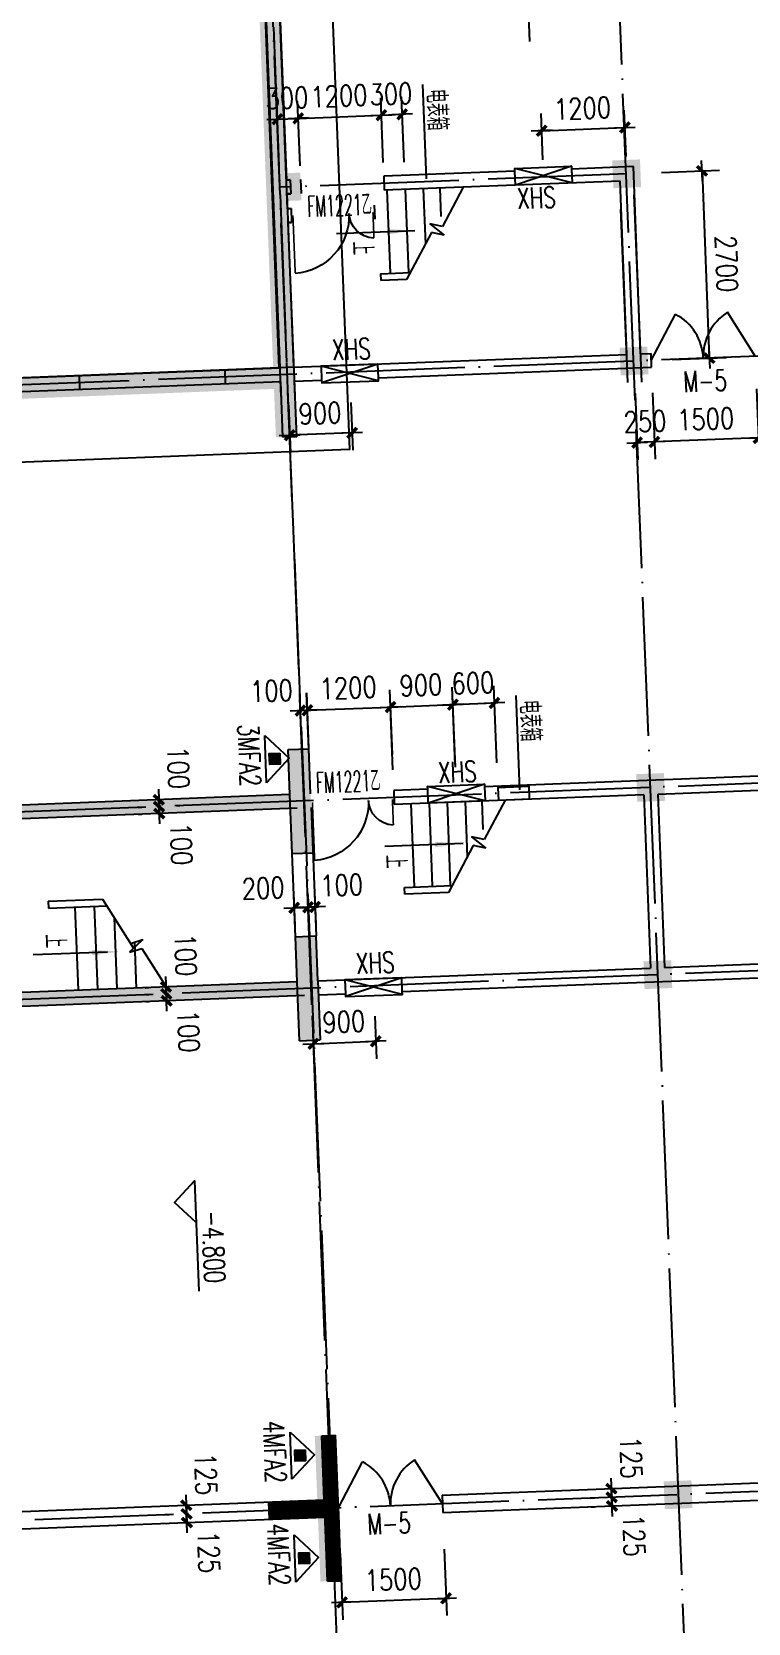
# Model space of a CAD drawing. Extents: x 634182 to 802382, y -1101880 to -864080.
# Drawn here: x 775298 to 785623, y -1045247 to -1022314 of the extents above; entities that cross this region are included whole.
import ezdxf
from ezdxf.enums import TextEntityAlignment as Align

# ---------------------------------------------------------------- set-up
doc = ezdxf.new("R2010")
doc.units = 0
doc.header["$LTSCALE"] = 1000
doc.header["$MEASUREMENT"] = 0
doc.linetypes.add('DOTE', pattern=[2.42, 2, -0.2, 0.02, -0.2])
doc.layers.get('0').update_dxf_attribs({"linetype": 'CONTINUOUS'})
doc.layers.get('DEFPOINTS').update_dxf_attribs({"linetype": 'CONTINUOUS'})
for name, color, linetype in [('210', 4, 'CONTINUOUS'), ('AXIS', 3, 'CONTINUOUS'), ('COLUMN', 7, 'CONTINUOUS'), ('DOTE', 1, 'DOTE'), ('J', 7, 'CONTINUOUS'), ('MENCHUANG', 252, 'CONTINUOUS'), ('PUB_DIM', 3, 'CONTINUOUS'), ('PUB_TEXT', 7, 'CONTINUOUS'), ('STAIR', 2, 'CONTINUOUS'), ('WALL', 191, 'CONTINUOUS'), ('WINDOW', 2, 'CONTINUOUS'), ('防火分區线', 2, 'CONTINUOUS')]:
    doc.layers.add(name, color=color, linetype=linetype)
doc.styles.add('_Z', font='romans', dxfattribs={"width": 0.7, "bigfont": 'Z'})
doc.styles.add('DIM_FONT', font='simplex.shx', dxfattribs={"width": 0.8})
doc.styles.add('Z', font='romans', dxfattribs={"width": 0.8, "bigfont": 'z'})
doc.dimstyles.new('DIMN', dxfattribs={"dimtxt": 300, "dimasz": 1, "dimexe": 250, "dimexo": 300, "dimgap": 150, "dimtad": 1, "dimdec": 0, "dimzin": 0, "dimdsep": 46, "dimtxsty": 'DIM_FONT', "dimblk": '_DIMX', "dimblk1": '_DIMX', "dimblk2": '_DIMX', "dimcen": 2.5, "dimclrt": 7, "dimadec": 0, "dimazin": 0, "dimtfac": 1, "dimtdec": 0, "dimtix": 1, "dimtmove": 2, "dimatfit": 3, "dimldrblk": '_DIMX', "dimfxl": 0, "dimtolj": 1, "dimtzin": 0, "dimarcsym": 0})

# ---------------------------------------------------------------- blocks, each defined once
blk = doc.blocks.new('M_A17ORW')
at = {"const_width": 0.02}
for points in [[(-0.481, -0.001), (-0.481, -0.308)], [(0.481, 0.001), (0.481, -0.691)]]:
    blk.add_lwpolyline(points, dxfattribs=at)
for centre, radius, start, end in [((-0.501, -0.003), 0.307, 274.2492, 0.2101), ((0.505, 0.002), 0.699, 180.2762, 268.0603)]:
    blk.add_arc(centre, radius, start, end)
blk = doc.blocks.new('_DIMX')
blk.add_line((-150, 0), (150, 0))
at = {"const_width": 50}
blk.add_lwpolyline([(-70, -70), (70, 70)], dxfattribs=at)
blk = doc.blocks.new('*D82')
at = {"color": 0, "linetype": 'ByBlock'}
for p, q in [((784245, -1027518), (784282, -1028474)), ((785744, -1027459), (785781, -1028415)), ((785770, -1028166), (784273, -1028224))]:
    blk.add_line(p, q, dxfattribs=at)
at = {"layer": 'DEFPOINTS', "color": 0, "linetype": 'ByBlock'}
for p in [(784233, -1027218), (785732, -1027159, 285), (784272, -1028224)]:
    blk.add_point(p, dxfattribs=at)
at = {"color": 0, "linetype": 'ByBlock'}
for p, rotation in [((785771, -1028166), 2.229999999999981), ((784272, -1028224), 182.23)]:
    blk.add_blockref('_DIMX', p, dxfattribs=dict(at, rotation=rotation))
at = {"color": 7, "linetype": 'ByBlock', "insert": (785010, -1027895), "char_height": 300, "attachment_point": 5, "rotation": 2.23, "style": 'DIM_FONT'}
blk.add_mtext('\\A1;1500', dxfattribs=at)
blk = doc.blocks.new('*D83')
at = {"color": 0, "linetype": 'ByBlock'}
for p, q in [((783995, -1027527), (784032, -1028484)), ((784245, -1027518), (784282, -1028474)), ((784021, -1028234), (784020, -1028234)), ((784272, -1028224), (784022, -1028234)), ((784273, -1028224), (784274, -1028224))]:
    blk.add_line(p, q, dxfattribs=at)
at = {"layer": 'DEFPOINTS', "color": 0, "linetype": 'ByBlock'}
for p in [(783983, -1027228, 285), (784233, -1027218, 285), (784022, -1028234)]:
    blk.add_point(p, dxfattribs=at)
at = {"color": 0, "linetype": 'ByBlock'}
for p, rotation in [((784022, -1028234), 2.230000000000001), ((784272, -1028224), 182.23)]:
    blk.add_blockref('_DIMX', p, dxfattribs=dict(at, rotation=rotation))
at = {"color": 7, "linetype": 'ByBlock', "insert": (784136, -1027929), "char_height": 300, "attachment_point": 5, "rotation": 2.23, "style": 'DIM_FONT'}
blk.add_mtext('\\A1;250', dxfattribs=at)
blk = doc.blocks.new('*D85')
at = {"color": 0, "linetype": 'ByBlock'}
for p, q in [((778998, -1027693), (779024, -1028378)), ((779897, -1027658), (779924, -1028343)), ((779013, -1028128), (779012, -1028128)), ((779914, -1028093), (779014, -1028128)), ((779915, -1028093), (779916, -1028093))]:
    blk.add_line(p, q, dxfattribs=at)
at = {"layer": 'DEFPOINTS', "color": 0, "linetype": 'ByBlock'}
for p in [(779885, -1027358, 285), (778986, -1027393, 285), (779014, -1028128)]:
    blk.add_point(p, dxfattribs=at)
at = {"color": 0, "linetype": 'ByBlock'}
for p, rotation in [((779014, -1028128), 2.230000000000001), ((779914, -1028093), 182.23)]:
    blk.add_blockref('_DIMX', p, dxfattribs=dict(at, rotation=rotation))
at = {"color": 7, "linetype": 'ByBlock', "insert": (779452, -1027811), "char_height": 300, "attachment_point": 5, "rotation": 2.23, "style": 'DIM_FONT'}
blk.add_mtext('\\A1;900', dxfattribs=at)
blk = doc.blocks.new('_FZH')
blk.add_solid([(-0.5, -0.5), (0.5, -0.5), (-0.5, 0.5), (0.5, 0.5)])
blk = doc.blocks.new('*D88')
at = {"color": 0, "linetype": 'ByBlock'}
for p, q in [((778864, -1024255), (778827, -1023323)), ((779163, -1024244), (779127, -1023312)), ((778836, -1023573), (778835, -1023573)), ((778837, -1023573), (779137, -1023561)), ((779138, -1023561), (779139, -1023561))]:
    blk.add_line(p, q, dxfattribs=at)
at = {"layer": 'DEFPOINTS', "color": 0, "linetype": 'ByBlock'}
for p in [(779137, -1023561), (778875, -1024555, 285), (779175, -1024543)]:
    blk.add_point(p, dxfattribs=at)
at = {"color": 0, "linetype": 'ByBlock'}
for p, rotation in [((778837, -1023573), 2.229999999999981), ((779137, -1023561), 182.23)]:
    blk.add_blockref('_DIMX', p, dxfattribs=dict(at, rotation=rotation))
at = {"color": 7, "linetype": 'ByBlock', "insert": (778975, -1023267), "char_height": 300, "attachment_point": 5, "rotation": 2.23, "style": 'DIM_FONT'}
blk.add_mtext('\\A1;300', dxfattribs=at)
blk = doc.blocks.new('*D91')
at = {"color": 0, "linetype": 'ByBlock'}
for p, q in [((780363, -1024197), (780326, -1023265)), ((780663, -1024195), (780626, -1023253)), ((780335, -1023515), (780334, -1023515)), ((780336, -1023515), (780636, -1023503)), ((780637, -1023503), (780638, -1023503))]:
    blk.add_line(p, q, dxfattribs=at)
at = {"layer": 'DEFPOINTS', "color": 0, "linetype": 'ByBlock'}
for p in [(780636, -1023503), (780374, -1024497), (780674, -1024495, 285)]:
    blk.add_point(p, dxfattribs=at)
at = {"color": 0, "linetype": 'ByBlock'}
for p, rotation in [((780336, -1023515), 2.229999999999981), ((780636, -1023503), 182.23)]:
    blk.add_blockref('_DIMX', p, dxfattribs=dict(at, rotation=rotation))
at = {"color": 7, "linetype": 'ByBlock', "insert": (780474, -1023209), "char_height": 300, "attachment_point": 5, "rotation": 2.23, "style": 'DIM_FONT'}
blk.add_mtext('\\A1;300', dxfattribs=at)
blk = doc.blocks.new('_ARROW')
blk.add_solid([(0, 0), (-1, 0.1), (-1, -0.1)])
blk = doc.blocks.new('M_A0GGR')
for p, q in [((-0.5, 0), (-0.25, -0.433)), ((0.5, 0), (0.25, -0.433))]:
    blk.add_line(p, q)
for centre, start, end in [((-0.5, 0), 300, 0), ((0.5, 0), 180, 240)]:
    blk.add_arc(centre, 0.5, start, end)
blk = doc.blocks.new('*D97')
at = {"color": 0, "linetype": 'ByBlock'}
for p, q in [((779196, -1032778), (779159, -1031846)), ((779295, -1032774), (779259, -1031842)), ((779168, -1032095), (779167, -1032095)), ((779169, -1032095), (779269, -1032092)), ((779169, -1032095), (779269, -1032092)), ((779270, -1032091), (779271, -1032091))]:
    blk.add_line(p, q, dxfattribs=at)
at = {"layer": 'DEFPOINTS', "color": 0, "linetype": 'ByBlock'}
for p in [(779269, -1032092), (779207, -1033077, -285), (779307, -1033073, 285)]:
    blk.add_point(p, dxfattribs=at)
at = {"color": 0, "linetype": 'ByBlock'}
for p, rotation in [((779169, -1032095), 2.229999999999981), ((779269, -1032092), 182.23)]:
    blk.add_blockref('_DIMX', p, dxfattribs=dict(at, rotation=rotation))
at = {"color": 7, "linetype": 'ByBlock', "insert": (778751, -1031811), "char_height": 300, "attachment_point": 5, "rotation": 2.23, "style": 'DIM_FONT'}
blk.add_mtext('\\A1;100', dxfattribs=at)
blk = doc.blocks.new('*D102')
at = {"color": 0, "linetype": 'ByBlock'}
for p, q in [((779742, -1044241), (779779, -1045197)), ((781241, -1044182), (781278, -1045138)), ((781267, -1044889), (779770, -1044947))]:
    blk.add_line(p, q, dxfattribs=at)
at = {"layer": 'DEFPOINTS', "color": 0, "linetype": 'ByBlock'}
for p in [(781229, -1043882, 285), (779730, -1043941, 285), (779769, -1044947)]:
    blk.add_point(p, dxfattribs=at)
at = {"color": 0, "linetype": 'ByBlock'}
for p, rotation in [((781268, -1044889), 2.229999999999981), ((779769, -1044947), 182.23)]:
    blk.add_blockref('_DIMX', p, dxfattribs=dict(at, rotation=rotation))
at = {"color": 7, "linetype": 'ByBlock', "insert": (780507, -1044618), "char_height": 300, "attachment_point": 5, "rotation": 2.23, "style": 'DIM_FONT'}
blk.add_mtext('\\A1;1500', dxfattribs=at)
blk = doc.blocks.new('*D113')
at = {"color": 0, "linetype": 'ByBlock'}
for p, q in [((783351, -1043320), (783401, -1043318)), ((783650, -1043307), (783650, -1043306)), ((783651, -1043308), (783655, -1043433)), ((783651, -1043308), (783655, -1043433)), ((783356, -1043445), (783406, -1043443)), ((783655, -1043434), (783655, -1043435))]:
    blk.add_line(p, q, dxfattribs=at)
at = {"layer": 'DEFPOINTS', "color": 0, "linetype": 'ByBlock'}
for p in [(783651, -1043308, 285), (783655, -1043433, 285), (783655, -1043433)]:
    blk.add_point(p, dxfattribs=at)
at = {"color": 0, "linetype": 'ByBlock'}
for p, rotation in [((783651, -1043308), 272.2300000000154), ((783655, -1043433), 92.23000000001534)]:
    blk.add_blockref('_DIMX', p, dxfattribs=dict(at, rotation=rotation))
at = {"color": 7, "linetype": 'ByBlock', "insert": (783933, -1042860), "char_height": 300, "attachment_point": 5, "rotation": 272.23, "style": 'DIM_FONT'}
blk.add_mtext('\\A1;125', dxfattribs=at)
blk = doc.blocks.new('*D114')
at = {"color": 0, "linetype": 'ByBlock'}
for p, q in [((783655, -1043432), (783655, -1043431)), ((783356, -1043445), (783406, -1043443)), ((783360, -1043570), (783410, -1043568)), ((783655, -1043433), (783660, -1043558)), ((783655, -1043433), (783660, -1043558)), ((783660, -1043559), (783660, -1043560))]:
    blk.add_line(p, q, dxfattribs=at)
at = {"layer": 'DEFPOINTS', "color": 0, "linetype": 'ByBlock'}
for p in [(783655, -1043433, 285), (783660, -1043558, 285), (783660, -1043558)]:
    blk.add_point(p, dxfattribs=at)
at = {"color": 0, "linetype": 'ByBlock'}
for p, rotation in [((783655, -1043433), 272.2300000000001), ((783660, -1043558), 92.23000000000006)]:
    blk.add_blockref('_DIMX', p, dxfattribs=dict(at, rotation=rotation))
at = {"color": 7, "linetype": 'ByBlock', "insert": (783977, -1043984), "char_height": 300, "attachment_point": 5, "rotation": 272.23, "style": 'DIM_FONT'}
blk.add_mtext('\\A1;125', dxfattribs=at)
blk = doc.blocks.new('*D115')
at = {"color": 0, "linetype": 'ByBlock'}
for p, q in [((779271, -1034722), (779289, -1035180)), ((779278, -1034930), (779277, -1034930)), ((779379, -1034926), (779279, -1034930)), ((779379, -1034926), (779279, -1034930)), ((779371, -1034718), (779389, -1035176)), ((779380, -1034926), (779381, -1034926))]:
    blk.add_line(p, q, dxfattribs=at)
at = {"layer": 'DEFPOINTS', "color": 0, "linetype": 'ByBlock'}
for p in [(779260, -1034423), (779359, -1034419, 285), (779279, -1034930)]:
    blk.add_point(p, dxfattribs=at)
at = {"color": 0, "linetype": 'ByBlock'}
for p, rotation in [((779279, -1034930), 2.230000000000001), ((779379, -1034926), 182.23)]:
    blk.add_blockref('_DIMX', p, dxfattribs=dict(at, rotation=rotation))
at = {"color": 7, "linetype": 'ByBlock', "insert": (779763, -1034611), "char_height": 300, "attachment_point": 5, "rotation": 2.23, "style": 'DIM_FONT'}
blk.add_mtext('\\A1;100', dxfattribs=at)
blk = doc.blocks.new('*D116')
at = {"color": 0, "linetype": 'ByBlock'}
for p, q in [((779071, -1034730), (779089, -1035188)), ((779078, -1034938), (779077, -1034938)), ((779279, -1034930), (779079, -1034938)), ((779279, -1034930), (779079, -1034938)), ((779271, -1034722), (779289, -1035180)), ((779280, -1034930), (779281, -1034930))]:
    blk.add_line(p, q, dxfattribs=at)
at = {"layer": 'DEFPOINTS', "color": 0, "linetype": 'ByBlock'}
for p in [(779060, -1034430, 285), (779260, -1034423), (779079, -1034938)]:
    blk.add_point(p, dxfattribs=at)
at = {"color": 0, "linetype": 'ByBlock'}
for p, rotation in [((779079, -1034938), 2.230000000000001), ((779279, -1034930), 182.23)]:
    blk.add_blockref('_DIMX', p, dxfattribs=dict(at, rotation=rotation))
at = {"color": 7, "linetype": 'ByBlock', "insert": (778632, -1034655), "char_height": 300, "attachment_point": 5, "rotation": 2.23, "style": 'DIM_FONT'}
blk.add_mtext('\\A1;200', dxfattribs=at)
blk = doc.blocks.new('*D122')
at = {"color": 0, "linetype": 'ByBlock'}
for p, q in [((777127, -1033379), (777127, -1033378)), ((777127, -1033380), (777131, -1033480)), ((777127, -1033380), (777131, -1033480)), ((777131, -1033481), (777131, -1033482)), ((777427, -1033368), (777377, -1033370)), ((777431, -1033468), (777381, -1033470))]:
    blk.add_line(p, q, dxfattribs=at)
at = {"layer": 'DEFPOINTS', "color": 0, "linetype": 'ByBlock'}
for p in [(777127, -1033380, 285), (777131, -1033480, 285), (777131, -1033480)]:
    blk.add_point(p, dxfattribs=at)
at = {"color": 0, "linetype": 'ByBlock'}
for p, rotation in [((777127, -1033380), 272.2300000000872), ((777131, -1033480), 92.23000000008727)]:
    blk.add_blockref('_DIMX', p, dxfattribs=dict(at, rotation=rotation))
at = {"color": 7, "linetype": 'ByBlock', "insert": (777409, -1032918), "char_height": 300, "attachment_point": 5, "rotation": 272.23, "style": 'DIM_FONT'}
blk.add_mtext('\\A1;100', dxfattribs=at)
blk = doc.blocks.new('*D123')
at = {"color": 0, "linetype": 'ByBlock'}
for p, q in [((776831, -1033491), (776881, -1033489)), ((777131, -1033479), (777131, -1033478)), ((777131, -1033480), (777135, -1033580)), ((777131, -1033480), (777135, -1033580)), ((776835, -1033591), (776885, -1033589)), ((777135, -1033581), (777135, -1033582))]:
    blk.add_line(p, q, dxfattribs=at)
at = {"layer": 'DEFPOINTS', "color": 0, "linetype": 'ByBlock'}
for p in [(777131, -1033480, 285), (777135, -1033580, 285), (777135, -1033580)]:
    blk.add_point(p, dxfattribs=at)
at = {"color": 0, "linetype": 'ByBlock'}
for p, rotation in [((777131, -1033480), 272.2300000000001), ((777135, -1033580), 92.23000000000006)]:
    blk.add_blockref('_DIMX', p, dxfattribs=dict(at, rotation=rotation))
at = {"color": 7, "linetype": 'ByBlock', "insert": (777452, -1034018), "char_height": 300, "attachment_point": 5, "rotation": 272.23, "style": 'DIM_FONT'}
blk.add_mtext('\\A1;100', dxfattribs=at)
blk = doc.blocks.new('*D124')
at = {"color": 0, "linetype": 'ByBlock'}
for p, q in [((776932, -1036089), (776982, -1036087)), ((777232, -1036077), (777232, -1036076)), ((777232, -1036078), (777236, -1036178)), ((777232, -1036078), (777236, -1036178)), ((776936, -1036189), (776986, -1036187)), ((777236, -1036179), (777236, -1036180))]:
    blk.add_line(p, q, dxfattribs=at)
at = {"layer": 'DEFPOINTS', "color": 0, "linetype": 'ByBlock'}
for p in [(777232, -1036078, 285), (777236, -1036178, 285), (777236, -1036178)]:
    blk.add_point(p, dxfattribs=at)
at = {"color": 0, "linetype": 'ByBlock'}
for p, rotation in [((777232, -1036078), 272.229999999967), ((777236, -1036178), 92.22999999996705)]:
    blk.add_blockref('_DIMX', p, dxfattribs=dict(at, rotation=rotation))
at = {"color": 7, "linetype": 'ByBlock', "insert": (777514, -1035616), "char_height": 300, "attachment_point": 5, "rotation": 272.23, "style": 'DIM_FONT'}
blk.add_mtext('\\A1;100', dxfattribs=at)
blk = doc.blocks.new('*D125')
at = {"color": 0, "linetype": 'ByBlock'}
for p, q in [((776936, -1036189), (776986, -1036187)), ((776940, -1036289), (776990, -1036287)), ((777236, -1036177), (777236, -1036176)), ((777236, -1036178), (777240, -1036278)), ((777236, -1036178), (777240, -1036278)), ((777240, -1036279), (777240, -1036280))]:
    blk.add_line(p, q, dxfattribs=at)
at = {"layer": 'DEFPOINTS', "color": 0, "linetype": 'ByBlock'}
for p in [(777236, -1036178, 285), (777240, -1036278, 285), (777240, -1036278)]:
    blk.add_point(p, dxfattribs=at)
at = {"color": 0, "linetype": 'ByBlock'}
for p, rotation in [((777236, -1036178), 272.2300000000001), ((777240, -1036278), 92.23000000000006)]:
    blk.add_blockref('_DIMX', p, dxfattribs=dict(at, rotation=rotation))
at = {"color": 7, "linetype": 'ByBlock', "insert": (777557, -1036716), "char_height": 300, "attachment_point": 5, "rotation": 272.23, "style": 'DIM_FONT'}
blk.add_mtext('\\A1;100', dxfattribs=at)
blk = doc.blocks.new('*D126')
at = {"color": 0, "linetype": 'ByBlock'}
for p, q in [((777223, -1043559), (777273, -1043557)), ((777523, -1043546), (777523, -1043545)), ((777523, -1043547), (777528, -1043672)), ((777523, -1043547), (777528, -1043672)), ((777228, -1043684), (777278, -1043682)), ((777528, -1043673), (777528, -1043674))]:
    blk.add_line(p, q, dxfattribs=at)
at = {"layer": 'DEFPOINTS', "color": 0, "linetype": 'ByBlock'}
for p in [(777523, -1043547, 285), (777528, -1043672, 285), (777528, -1043672)]:
    blk.add_point(p, dxfattribs=at)
at = {"color": 0, "linetype": 'ByBlock'}
for p, rotation in [((777523, -1043547), 272.2300000000604), ((777528, -1043672), 92.23000000006037)]:
    blk.add_blockref('_DIMX', p, dxfattribs=dict(at, rotation=rotation))
at = {"color": 7, "linetype": 'ByBlock', "insert": (777806, -1043098), "char_height": 300, "attachment_point": 5, "rotation": 272.23, "style": 'DIM_FONT'}
blk.add_mtext('\\A1;125', dxfattribs=at)
blk = doc.blocks.new('*D127')
at = {"color": 0, "linetype": 'ByBlock'}
for p, q in [((777228, -1043684), (777278, -1043682)), ((777233, -1043809), (777283, -1043807)), ((777528, -1043671), (777528, -1043670)), ((777528, -1043672), (777533, -1043797)), ((777528, -1043672), (777533, -1043797)), ((777533, -1043798), (777533, -1043799))]:
    blk.add_line(p, q, dxfattribs=at)
at = {"layer": 'DEFPOINTS', "color": 0, "linetype": 'ByBlock'}
for p in [(777528, -1043672, 285), (777533, -1043797, 285), (777533, -1043797)]:
    blk.add_point(p, dxfattribs=at)
at = {"color": 0, "linetype": 'ByBlock'}
for p, rotation in [((777528, -1043672), 272.2300000000001), ((777533, -1043797), 92.23000000000006)]:
    blk.add_blockref('_DIMX', p, dxfattribs=dict(at, rotation=rotation))
at = {"color": 7, "linetype": 'ByBlock', "insert": (777849, -1044222), "char_height": 300, "attachment_point": 5, "rotation": 272.23, "style": 'DIM_FONT'}
blk.add_mtext('\\A1;125', dxfattribs=at)
blk = doc.blocks.new('*D148')
at = {"color": 0, "linetype": 'ByBlock'}
for p, q in [((780503, -1032948), (780458, -1031795)), ((781401, -1032873), (781358, -1031760)), ((780467, -1032045), (780466, -1032045)), ((780468, -1032045), (781367, -1032010)), ((781368, -1032010), (781369, -1032010))]:
    blk.add_line(p, q, dxfattribs=at)
at = {"layer": 'DEFPOINTS', "color": 0, "linetype": 'ByBlock'}
for p in [(781367, -1032010), (780515, -1033248, 285), (781413, -1033173, 285)]:
    blk.add_point(p, dxfattribs=at)
at = {"color": 0, "linetype": 'ByBlock'}
for p, rotation in [((780468, -1032045), 2.229999999999981), ((781367, -1032010), 182.23)]:
    blk.add_blockref('_DIMX', p, dxfattribs=dict(at, rotation=rotation))
at = {"color": 7, "linetype": 'ByBlock', "insert": (780906, -1031728), "char_height": 300, "attachment_point": 5, "rotation": 2.23, "style": 'DIM_FONT'}
blk.add_mtext('\\A1;900', dxfattribs=at)
blk = doc.blocks.new('*D149')
at = {"color": 0, "linetype": 'ByBlock'}
for p, q in [((779340, -1036496), (779366, -1037147)), ((780241, -1036501), (780265, -1037112)), ((779355, -1036897), (779354, -1036897)), ((779356, -1036897), (780255, -1036862)), ((780256, -1036862), (780257, -1036862))]:
    blk.add_line(p, q, dxfattribs=at)
at = {"layer": 'DEFPOINTS', "color": 0, "linetype": 'ByBlock'}
for p in [(779329, -1036196, 285), (780230, -1036201, 285), (780255, -1036862)]:
    blk.add_point(p, dxfattribs=at)
at = {"color": 0, "linetype": 'ByBlock'}
for p, rotation in [((780255, -1036862), 182.23), ((779356, -1036897), 2.229999999999981)]:
    blk.add_blockref('_DIMX', p, dxfattribs=dict(at, rotation=rotation))
at = {"color": 7, "linetype": 'ByBlock', "insert": (779794, -1036580), "char_height": 300, "attachment_point": 5, "rotation": 2.23, "style": 'DIM_FONT'}
blk.add_mtext('\\A1;900', dxfattribs=at)
blk = doc.blocks.new('*D152')
at = {"color": 0, "linetype": 'ByBlock'}
for p, q in [((782000, -1032849), (781957, -1031737)), ((781402, -1032913), (781358, -1031760)), ((781366, -1032010), (781365, -1032010)), ((781367, -1032010), (781966, -1031986)), ((781967, -1031986), (781968, -1031986))]:
    blk.add_line(p, q, dxfattribs=at)
at = {"layer": 'DEFPOINTS', "color": 0, "linetype": 'ByBlock'}
for p in [(781966, -1031986), (781414, -1033213, 285), (782012, -1033149, 285)]:
    blk.add_point(p, dxfattribs=at)
at = {"color": 0, "linetype": 'ByBlock'}
for p, rotation in [((781367, -1032010), 2.229999999999981), ((781966, -1031986), 182.23)]:
    blk.add_blockref('_DIMX', p, dxfattribs=dict(at, rotation=rotation))
at = {"color": 7, "linetype": 'ByBlock', "insert": (781655, -1031698), "char_height": 300, "attachment_point": 5, "rotation": 2.23, "style": 'DIM_FONT'}
blk.add_mtext('\\A1;600', dxfattribs=at)

msp = doc.modelspace()

# ---------------------------------------------------------------- hatches: boundary and pattern name
at = {"layer": '210'}
for points in [[(774330.014, -1027334.022), (774337.796, -1027533.87), (775037.266, -1027506.633), (775986.547, -1027469.667), (775978.765, -1027269.819)], [(775268.787, -1033452.126), (774019.734, -1033500.765), (774027.516, -1033700.614), (775506.395, -1033643.025), (779123.653, -1033502.168), (779148.946, -1034151.675), (779348.794, -1034143.893), (779290.428, -1032645.029), (779090.579, -1032652.811), (779115.871, -1033302.319), (776517.84, -1033403.488)], [(776330.909, -1036312.965), (779228.713, -1036200.123), (779254.005, -1036849.631), (779453.854, -1036841.848), (779395.487, -1035342.984), (779195.639, -1035350.767), (779220.931, -1036000.274), (774124.793, -1036198.72), (774132.575, -1036398.569)]]:
    msp.add_hatch(color=256, dxfattribs=at).paths.add_polyline_path(points)
h = msp.add_hatch(dxfattribs=at)
h.set_pattern_fill('_U', color=256, angle=-87.77, style=0, pattern_type=0)
h.set_pattern_definition([(272.23, (854560.2083, -1050880.0152), (0.99924268, 0.038911017), [])])
h.paths.add_polyline_path([(779720.394, -1043686.661), (779716.503, -1043586.736), (779616.579, -1043590.628), (779657.435, -1044639.832), (779757.36, -1044635.941)])
h.paths.add_polyline_path([(779712.612, -1043486.812), (779675.647, -1042537.532), (779575.722, -1042541.423), (779616.579, -1043590.628), (779716.503, -1043586.736)])
h.paths.add_polyline_path([(779511.791, -1043469.613), (778712.397, -1043500.742), (778717.26, -1043625.647), (779616.579, -1043590.628), (779575.722, -1042541.423), (779475.798, -1042545.314)])
h.paths.add_polyline_path([(778717.26, -1043625.647), (778722.124, -1043750.553), (779521.519, -1043719.424), (779557.511, -1044643.723), (779657.435, -1044639.832), (779616.579, -1043590.628)])
at = {"layer": 'PUB_DIM'}
for points in [[(778720.497, -1032714.546), (778726.665, -1032872.938), (778877.124, -1032867.08), (778870.957, -1032708.687)], [(779086.176, -1042753.191), (779092.344, -1042911.584), (779242.804, -1042905.725), (779236.636, -1042747.332)], [(779143.822, -1044233.545), (779149.99, -1044391.938), (779300.45, -1044386.079), (779294.282, -1044227.686)]]:
    msp.add_hatch(color=256, dxfattribs=at).paths.add_polyline_path(points)

# ---------------------------------------------------------------- linework, layer by layer
at = {"layer": '210', "const_width": 300}
for points in [[(778926.531, -1027155.031), (778319.529, -1011567.097)], [(778965.442, -1028154.274), (778926.531, -1027155.031)], [(779198.908, -1034149.73), (779140.541, -1032650.866)], [(779303.967, -1036847.685), (779245.601, -1035348.821)], [(779607.709, -1044641.769), (779525.996, -1042543.359)]]:
    msp.add_lwpolyline(points, dxfattribs=at)
at = {"layer": '210'}
msp.add_lwpolyline([(763177.407, -1028769.068, 300, 300, 0), (763144.333, -1027919.711, 300, 300, 0), (778982.329, -1027302.972, 300, 300, 0)], format="xyseb", dxfattribs=at)
at = {"layer": 'AXIS'}
for p, q in [((780987.647, -1024433.163), (780934.702, -1023073.507)), ((783086.027, -1024491.163), (782257.309, -1024283.252)), ((783076.688, -1024251.345), (782266.648, -1024523.07)), ((780285.501, -1027102.112), (779466.122, -1027134.019)), ((780294.839, -1027341.93), (779466.122, -1027134.019)), ((780285.501, -1027102.112), (779475.46, -1027373.837)), ((782331.384, -1033237.544), (782278.439, -1031877.889)), ((781831.601, -1033396.719), (781002.883, -1033188.808)), ((781822.262, -1033156.9), (781012.222, -1033428.626)), ((781831.601, -1033396.719), (781012.222, -1033428.626)), ((782471.345, -1033371.807), (782021.686, -1033389.317)), ((780629.863, -1035945.41), (779810.484, -1035977.317)), ((780639.202, -1036185.228), (779810.484, -1035977.317)), ((780629.863, -1035945.41), (779819.823, -1036217.135))]:
    msp.add_line(p, q, dxfattribs=at)
for points in [[(782258.866, -1024323.222), (782257.309, -1024283.252), (783076.688, -1024251.345), (783078.245, -1024291.315)], [(779473.904, -1027333.868), (779475.46, -1027373.837), (780294.839, -1027341.93), (780293.283, -1027301.961)], [(781004.44, -1033228.777), (781002.883, -1033188.808), (781822.262, -1033156.9), (781823.819, -1033196.87)], [(779818.266, -1036177.165), (779819.823, -1036217.135), (780639.202, -1036185.228), (780637.645, -1036145.258)]]:
    msp.add_lwpolyline(points, dxfattribs=at)
at = {"layer": 'DOTE'}
for p, q in [((783332.912, -1011116.622), (785325.648, -1061289.601)), ((779616.579, -1043590.628), (778361.748, -1011366.325)), ((779654.117, -1044002.957), (778361.117, -1011872.223)), ((783871.537, -1024360.499), (778875.324, -1024555.055)), ((793628.596, -1026682.601), (756097.736, -1028144.072)), ((793867.898, -1032827.943), (771025.897, -1033717.423)), ((793972.958, -1035525.899), (768902.645, -1036502.149)), ((794264.791, -1043020.219), (760066.674, -1044351.911)), ((779616.579, -1043590.628), (780439.011, -1064710.845))]:
    msp.add_line(p, q, dxfattribs=at)
at = {"layer": 'J', "color": 255}
msp.add_line((783872.782, -1026962.421), (783775.504, -1024464.315), dxfattribs=at)
at = {"layer": 'PUB_DIM'}
for p, q in [((778680.59, -1033135.085, -569.283), (778654.177, -1032456.776, -569.283)), ((779046.27, -1043173.73, -569.283), (779019.856, -1042495.421, -569.283)), ((779103.916, -1044654.084, -569.283), (779077.502, -1043975.776, -569.283))]:
    msp.add_line(p, q, dxfattribs=at)
at = {"layer": 'PUB_DIM', "elevation": -284.642}
for points in [[(782433.886, -1021463.167), (782122.44, -1021175.068), (782410.54, -1020863.622), (782472.408, -1022452.418)], [(778654.177, -1032456.777), (779006.538, -1032782.724), (778680.59, -1033135.085)], [(779019.856, -1042495.422), (779372.217, -1042821.369), (779046.27, -1043173.73)], [(779077.502, -1043975.776), (779429.863, -1044301.724), (779103.916, -1044654.085)]]:
    msp.add_lwpolyline(points, dxfattribs=at)
at = {"layer": 'PUB_DIM'}
for points in [[(780818.11, -1025179.932), (779687.147, -1025223.972)], [(781515.7, -1034009.475), (780384.736, -1034053.515)], [(776389.12, -1035575.667), (775317.203, -1035617.408)], [(777664.605, -1039472.454), (777353.159, -1039184.354), (777641.258, -1038872.908), (777703.127, -1040461.704)]]:
    msp.add_lwpolyline(points, dxfattribs=at)
at = {"layer": 'PUB_DIM', "elevation": -569.283}
for points in [[(778870.957, -1032708.687), (778877.124, -1032867.08), (778726.665, -1032872.938), (778720.497, -1032714.546)], [(779236.636, -1042747.332), (779242.804, -1042905.725), (779092.344, -1042911.584), (779086.176, -1042753.191)], [(779294.282, -1044227.686), (779300.45, -1044386.079), (779149.99, -1044391.938), (779143.822, -1044233.545)]]:
    msp.add_lwpolyline(points, close=True, dxfattribs=at)
at = {"layer": 'STAIR'}
for p, q in [((781514.926, -1024552.343), (781215.877, -1025120.262)), ((781215.877, -1025120.262), (781033.312, -1025080.637)), ((781033.312, -1025080.637), (781240.07, -1025246.018)), ((781057.506, -1025206.393), (780700.141, -1025885.056)), ((781240.07, -1025246.018), (781057.506, -1025206.393)), ((782118.083, -1033385.563), (781819.033, -1033953.482)), ((781636.468, -1033913.857), (781843.227, -1034079.238)), ((781819.033, -1033953.482), (781636.468, -1033913.857)), ((781660.662, -1034039.613), (781303.297, -1034718.276)), ((781843.227, -1034079.238), (781660.662, -1034039.613)), ((776316.873, -1034812.375), (776764.155, -1035521.822)), ((776897.958, -1035396.543), (776704.686, -1035577.502)), ((776719.028, -1035450.245), (776897.958, -1035396.543)), ((776704.686, -1035577.502), (776883.617, -1035523.8)), ((776883.617, -1035523.8), (777251.389, -1036107.135))]:
    msp.add_line(p, q, dxfattribs=at)
at = {"layer": 'WALL'}
for p, q in [((778876.568, -1027156.977), (778269.566, -1011569.043)), ((778971.357, -1024451.239), (778469.415, -1011561.261)), ((778892.755, -1027570.281), (778261.195, -1011876.167)), ((778984.028, -1024864.423), (778531.402, -1013616.774)), ((782258.866, -1024323.222), (780370.297, -1024396.764)), ((780370.297, -1024396.764), (780378.079, -1024596.612)), ((783967.571, -1024256.684), (783078.245, -1024291.315)), ((784072.63, -1026954.639), (783967.571, -1024256.684)), ((779021.319, -1024449.294), (778971.357, -1024451.239)), ((778971.357, -1024451.239), (779021.319, -1024449.294)), ((779021.319, -1024449.294), (779029.102, -1024649.142)), ((779171.206, -1024443.457), (779178.988, -1024643.305)), ((783775.504, -1024464.315), (780378.079, -1024596.612)), ((783872.782, -1026962.421), (783775.504, -1024464.315)), ((779029.102, -1024649.142), (778979.139, -1024651.088)), ((778979.139, -1024651.088), (779029.102, -1024649.142)), ((779076.417, -1027149.194), (778979.139, -1024651.088)), ((780233.018, -1024814.161), (780241.059, -1025013.999)), ((784088.55, -1027361.193), (783979.985, -1024663.376)), ((779033.988, -1024862.412), (778984.028, -1024864.423)), ((778984.028, -1024864.423), (779033.988, -1024862.412)), ((779042.03, -1025062.251), (778992.07, -1025064.261)), ((778992.07, -1025064.261), (779042.03, -1025062.251)), ((779092.594, -1027562.239), (778992.07, -1025064.261)), ((779033.988, -1024862.412), (779042.03, -1025062.251)), ((783888.712, -1027369.235), (783788.188, -1024871.256)), ((780324.848, -1025799.595), (780753.941, -1025782.885)), ((780324.848, -1025799.595), (780328.739, -1025899.519)), ((780700.141, -1025885.056), (780328.739, -1025899.519)), ((779076.417, -1027149.194), (778077.174, -1027188.105)), ((779076.417, -1027149.194), (783872.782, -1026962.421)), ((780293.283, -1027301.961), (784230.299, -1027148.651)), ((784072.63, -1026954.639), (784222.517, -1026948.803)), ((784230.299, -1027148.651), (784222.517, -1026948.803)), ((762988.61, -1027775.662), (778876.568, -1027156.977)), ((778884.351, -1027356.825), (770990.333, -1027664.222)), ((775978.765, -1027269.819), (774330.014, -1027334.022)), ((775978.765, -1027269.819), (775986.547, -1027469.667)), ((778077.174, -1027188.105), (778084.956, -1027387.954)), ((778915.479, -1028156.219), (778884.351, -1027356.825)), ((779084.199, -1027349.043), (779473.904, -1027333.868)), ((779115.328, -1028148.437), (779084.199, -1027349.043)), ((779115.328, -1028148.437), (778915.479, -1028156.219)), ((778990.655, -1032656.702), (779290.428, -1032645.029)), ((779315.72, -1033294.537), (779290.428, -1032645.029)), ((779015.947, -1033306.21), (778990.655, -1032656.702)), ((789108.298, -1032913.209), (781823.819, -1033196.87)), ((779015.947, -1033306.21), (773520.112, -1033520.221)), ((779049.021, -1034155.566), (779015.947, -1033306.21)), ((781004.44, -1033228.777), (780514.811, -1033247.844)), ((780514.811, -1033247.844), (780522.593, -1033447.692)), ((784119.867, -1033307.613), (780522.593, -1033447.692)), ((784119.867, -1033307.613), (784217.144, -1035805.719)), ((784319.715, -1033299.83), (789116.08, -1033113.057)), ((784319.715, -1033299.83), (784416.993, -1035797.937)), ((779123.653, -1033502.168), (773328.046, -1033727.851)), ((779323.502, -1033494.385), (779395.487, -1035342.984)), ((779049.021, -1034155.566), (779348.794, -1034143.893)), ((779095.714, -1035354.658), (779049.021, -1034155.566)), ((780669.211, -1034642.892), (781357.098, -1034616.106)), ((780673.102, -1034742.817), (780669.211, -1034642.892)), ((775533.103, -1034842.895), (776316.873, -1034812.375)), ((775533.103, -1034842.895), (775536.994, -1034942.819)), ((775536.994, -1034942.819), (776378.455, -1034910.052)), ((781303.297, -1034718.276), (780673.102, -1034742.817)), ((779095.714, -1035354.658), (779395.487, -1035342.984)), ((779121.007, -1036004.165), (779095.714, -1035354.658)), ((779420.779, -1035992.492), (779395.487, -1035342.984)), ((779420.779, -1035992.492), (784217.144, -1035805.719)), ((780637.645, -1036145.258), (788022.049, -1035857.706)), ((784416.993, -1035797.937), (788014.266, -1035657.857)), ((779121.007, -1036004.165), (772725.853, -1036253.196)), ((779154.081, -1036853.522), (779121.007, -1036004.165)), ((779420.779, -1035992.492), (779453.854, -1036841.848)), ((779228.713, -1036200.123), (773133.333, -1036437.48)), ((779428.562, -1036192.341), (779818.266, -1036177.165)), ((779154.081, -1036853.522), (779453.854, -1036841.848)), ((779475.798, -1042545.314), (779675.647, -1042537.532)), ((779511.791, -1043469.613), (779475.798, -1042545.314)), ((779712.612, -1043486.812), (779675.647, -1042537.532)), ((781210.503, -1043403.465), (789504.218, -1043080.503)), ((781210.503, -1043403.465), (781220.231, -1043653.275)), ((781220.231, -1043653.275), (789513.945, -1043330.314)), ((763823.681, -1044080.516), (779511.791, -1043469.613)), ((778712.397, -1043500.742), (778722.124, -1043750.553)), ((779720.394, -1043686.661), (779712.612, -1043486.812)), ((763833.408, -1044330.327), (779521.519, -1043719.424)), ((779521.519, -1043719.424), (779557.511, -1044643.723)), ((779757.36, -1044635.941), (779720.394, -1043686.661)), ((779557.511, -1044643.723), (779757.36, -1044635.941))]:
    msp.add_line(p, q, dxfattribs=at)
for points in [[(782266.648, -1024523.07), (782258.866, -1024323.222)], [(783078.245, -1024291.315), (783086.027, -1024491.163)], [(779466.122, -1027134.019), (779473.904, -1027333.868)], [(780293.283, -1027301.961), (780285.501, -1027102.112)], [(781012.222, -1033428.626), (781004.44, -1033228.777)], [(781823.819, -1033196.87), (781831.601, -1033396.719)], [(782471.345, -1033371.807), (782464.341, -1033191.943), (782014.682, -1033209.453), (782021.686, -1033389.317)], [(779810.484, -1035977.317), (779818.266, -1036177.165)], [(780637.645, -1036145.258), (780629.863, -1035945.41)]]:
    msp.add_lwpolyline(points, dxfattribs=at)
at = {"layer": 'WINDOW'}
for p, q in [((780465.06, -1025794.135), (780418.367, -1024595.043)), ((780679.179, -1024584.887), (780725.872, -1025783.978)), ((780938.982, -1024574.77), (780970.046, -1025372.486)), ((781178.483, -1024565.444), (781194.435, -1024975.108)), ((780762.729, -1033438.341), (780809.423, -1034637.432)), ((781022.532, -1033428.224), (781069.226, -1034627.316)), ((781282.335, -1033418.107), (781329.029, -1034617.199)), ((781542.139, -1033407.991), (781573.202, -1034205.706)), ((781781.639, -1033398.664), (781797.591, -1033808.328)), ((775916.707, -1034928.033), (775963.4, -1036127.124)), ((776196.495, -1034917.138), (776243.188, -1036116.229)), ((776482.881, -1035075.685), (776522.976, -1036105.334)), ((776777.001, -1035432.845), (776802.764, -1036094.439)), ((776792.628, -1035834.155), (776802.764, -1036094.439))]:
    msp.add_line(p, q, dxfattribs=at)
at = {"layer": '防火分區线'}
for points in [[(778245.739, -1011471.134), (778856.584, -1027157.755), (766562.048, -1027636.51), (766562.048, -991026.093)], [(779263.514, -1012648.572), (779874.359, -1028335.193), (767579.823, -1028813.948), (767579.823, -992203.531)]]:
    msp.add_lwpolyline(points, dxfattribs=at)

# ---------------------------------------------------------------- block references
at = {"layer": 'COLUMN', "xscale": 400, "yscale": 400, "rotation": 272.2300000000001}
for p, zscale in [((783871.537, -1024360.499), 400), ((778975.248, -1024551.163), 400), ((783976.597, -1027058.455), 500), ((784215.9, -1033203.797), 500), ((784320.96, -1035901.752), 500), ((784612.792, -1043396.072), 500)]:
    msp.add_blockref('_FZH', p, dxfattribs=dict(at, zscale=zscale))
at = {"layer": 'PUB_DIM', "xscale": -400, "yscale": 400, "zscale": 400, "rotation": 182.23}
for p in [(780815.823, -1025180.021), (781513.413, -1034009.564), (776566.8, -1035568.748)]:
    msp.add_blockref('_ARROW', p, dxfattribs=at)
at = {"layer": 'WINDOW'}
for name, p, xscale, yscale, zscale, rotation in [('M_A17ORW', (779637.524, -1024938.206), -1200, 1200, 1200, 2.304444439842214), ('M_A0GGR', (784975.84, -1027019.544), 1500, 1500, 1500, 182.23), ('M_A17ORW', (779917.992, -1033396.7), -1200, 1200, 1200, 2.230000000000002), ('M_A0GGR', (780465.935, -1043557.553), 1500, 1500, 1500, 182.23)]:
    msp.add_blockref(name, p, dxfattribs=dict(at, xscale=xscale, yscale=yscale, zscale=zscale, rotation=rotation))

# ---------------------------------------------------------------- texts
at = {"style": '_Z', "width": 0.7}
for p in [(779910.31, -1025338.696), (780388.21, -1034176.793)]:
    msp.add_text('上', height=300, rotation=272.23, dxfattribs=at).set_placement(p)
at = {"layer": 'MENCHUANG', "style": 'Z', "width": 0.7}
for s, p in [('XHS', (782297.037, -1024867.25, 284.642)), ('XHS', (779629.491, -1027049.264, 569.283)), ('M-5', (784692.121, -1027508.47)), ('XHS', (781156.806, -1033141.515, 569.283)), ('XHS', (779973.853, -1035892.561, 569.283)), ('M-5', (780136.371, -1043971.382))]:
    msp.add_text(s, height=300, rotation=2.23, dxfattribs=at).set_placement(p)
at = {"layer": 'PUB_DIM', "style": 'Z'}
for s, rotation, width, p in [('FM1221乙', 2.23, 0.5, (779275.89, -1024983.5, -284.642)), ('3MFA2', 272.23, 0.7, (778265.1, -1032296.508, -569.283)), ('FM1221乙', 2.23, 0.5, (779399.083, -1033287.061, -284.642)), ('4MFA2', 272.23, 0.7, (778630.779, -1042335.154, -569.283)), ('4MFA2', 272.23, 0.7, (778688.425, -1043815.508, -569.283))]:
    msp.add_text(s, height=300, rotation=rotation, dxfattribs=dict(at, width=width)).set_placement(p)
at = {"layer": 'PUB_DIM', "style": 'DIM_FONT', "width": 0.7}
msp.add_text('-4.800', height=300, rotation=272.23, dxfattribs=at).set_placement((777917.366, -1039824.015), align=Align.MIDDLE)
at = {"layer": 'PUB_TEXT', "style": 'Z', "width": 0.7}
for p in [(780976.343, -1023143.45), (782320.08, -1031947.831)]:
    msp.add_text('电表箱', height=300, rotation=272.23, dxfattribs=at).set_placement(p)
msp.add_text('上', height=300, rotation=272.23, dxfattribs=at).set_placement((775638.002, -1035515.766), align=Align.MIDDLE_RIGHT)

# ---------------------------------------------------------------- dimensions: what is measured, and where the dimension line sits
at = {"layer": 'AXIS'}
for base, p1, p2, picture, middle in [((780635.821, -1023503.063, -284.642), (780374.188, -1024496.688, -284.642), (780674.447, -1024495.003), '*D91', (780474.212, -1023209.129, -284.642)), ((779136.859, -1023561.433, -284.642), (778875.324, -1024555.055), (779175.097, -1024543.381, -284.642), '*D88', (778975.3, -1023267.497, -284.642)), ((779014.461, -1028128.126, -284.642), (779885.15, -1027357.884), (778985.831, -1027392.904), '*D85', (779452.447, -1027810.843, -284.642)), ((781966.427, -1031986.469, -284.642), (781414.129, -1033212.824), (782011.69, -1033148.83), '*D152', (781655.182, -1031698.361, -284.642)), ((781367.283, -1032009.8, -284.642), (780514.811, -1033247.844), (781412.573, -1033172.854), '*D148', (780905.95, -1031727.537, -284.642)), ((780255.251, -1036862.157, -284.642), (779328.637, -1036196.232), (780229.512, -1036201.182), '*D149', (779793.918, -1036579.894, -284.642))]:
    dim = msp.add_linear_dim(base=base, p1=p1, p2=p2, angle=2.23, dimstyle='DIMN', dxfattribs=at)
    dim.commit()
    dim.dimension.update_dxf_attribs({"geometry": picture, "text_midpoint": middle})
for base, p1, p2, angle in [((780335.951, -1023514.74, -284.642), (779175.097, -1024543.381, -284.642), (780374.188, -1024496.688), 2.23), ((783845.532, -1023692.664, -284.642), (782674.479, -1024459.383), (783873.57, -1024412.69), 2.23), ((785062.449, -1027016.171, -284.642), (784071.386, -1024352.717), (784226.408, -1027048.727), 272.23), ((780467.965, -1032044.82), (779307.111, -1033073.461), (780506.202, -1033026.767, 284.642), 2.23)]:
    msp.add_linear_dim(base=base, p1=p1, p2=p2, angle=angle, dimstyle='DIMN', dxfattribs=at).render()
for base, p1, p2, picture, middle in [((779268.873, -1032091.513, 284.642), (779207.187, -1033077.352), (779307.111, -1033073.461, 569.283), '*D97', (778750.713, -1031811.463, 284.642)), ((779079.48, -1034937.755, -284.642), (779259.57, -1034422.576, -284.642), (779059.722, -1034430.358), '*D116', (778632.051, -1034654.951, -284.642)), ((779279.329, -1034929.973, -284.642), (779359.495, -1034418.685), (779259.57, -1034422.576, -284.642), '*D115', (779763.058, -1034610.909, -284.642))]:
    dim = msp.add_linear_dim(base=base, p1=p1, p2=p2, angle=2.23, dimstyle='DIMN', dxfattribs=at)
    dim.commit()
    dim.dimension.update_dxf_attribs({"geometry": picture, "text_midpoint": middle, "dimtype": 128})
at = {"layer": 'PUB_DIM'}
for base, p1, p2, picture, middle in [((784022.362, -1028233.709, -284.642), (784232.993, -1027217.837), (783983.182, -1027227.565), '*D83', (784135.594, -1027929.072, -284.642)), ((784272.173, -1028223.981), (785731.857, -1027159.471, 284.642), (784232.993, -1027217.837), '*D82', (785009.932, -1027895.025)), ((779769.468, -1044946.891, -284.642), (781229.153, -1043882.381), (779730.289, -1043940.748), '*D102', (780507.227, -1044617.935, -284.642))]:
    dim = msp.add_linear_dim(base=base, p1=p1, p2=p2, angle=2.23, dimstyle='DIMN', dxfattribs=at)
    dim.commit()
    dim.dimension.update_dxf_attribs({"geometry": picture, "text_midpoint": middle})
for base, p1, p2, picture, middle, dimtype in [((777130.836, -1033479.693, -284.642), (777126.945, -1033379.769), (777130.836, -1033479.693), '*D122', (777409.208, -1032918.436, -284.642), 129), ((777134.727, -1033579.617, -284.642), (777130.836, -1033479.693), (777134.727, -1033579.617), '*D123', (777452.01, -1034017.603, -284.642), 128), ((777235.896, -1036177.648, -284.642), (777232.005, -1036077.724), (777235.896, -1036177.648), '*D124', (777514.268, -1035616.392, -284.642), 129), ((777239.787, -1036277.573, -284.642), (777235.896, -1036177.648), (777239.787, -1036277.573), '*D125', (777557.07, -1036715.559, -284.642), 128), ((783655.369, -1043433.355, -284.642), (783650.505, -1043308.45), (783655.369, -1043433.355), '*D113', (783933.254, -1042859.608, -284.642), 129), ((777527.728, -1043671.968, -284.642), (777522.865, -1043547.063), (777527.728, -1043671.968), '*D126', (777805.614, -1043098.221, -284.642), 129), ((783660.233, -1043558.26, -284.642), (783655.369, -1043433.355), (783660.233, -1043558.26), '*D114', (783977.029, -1043983.756, -284.642), 128), ((777532.592, -1043796.874, -284.642), (777527.728, -1043671.968), (777532.592, -1043796.874), '*D127', (777849.389, -1044222.369, -284.642), 128)]:
    dim = msp.add_linear_dim(base=base, p1=p1, p2=p2, angle=272.23, dimstyle='DIMN', dxfattribs=at)
    dim.commit()
    dim.dimension.update_dxf_attribs({"geometry": picture, "text_midpoint": middle, "dimtype": dimtype})

doc.saveas('drawing.dxf')
